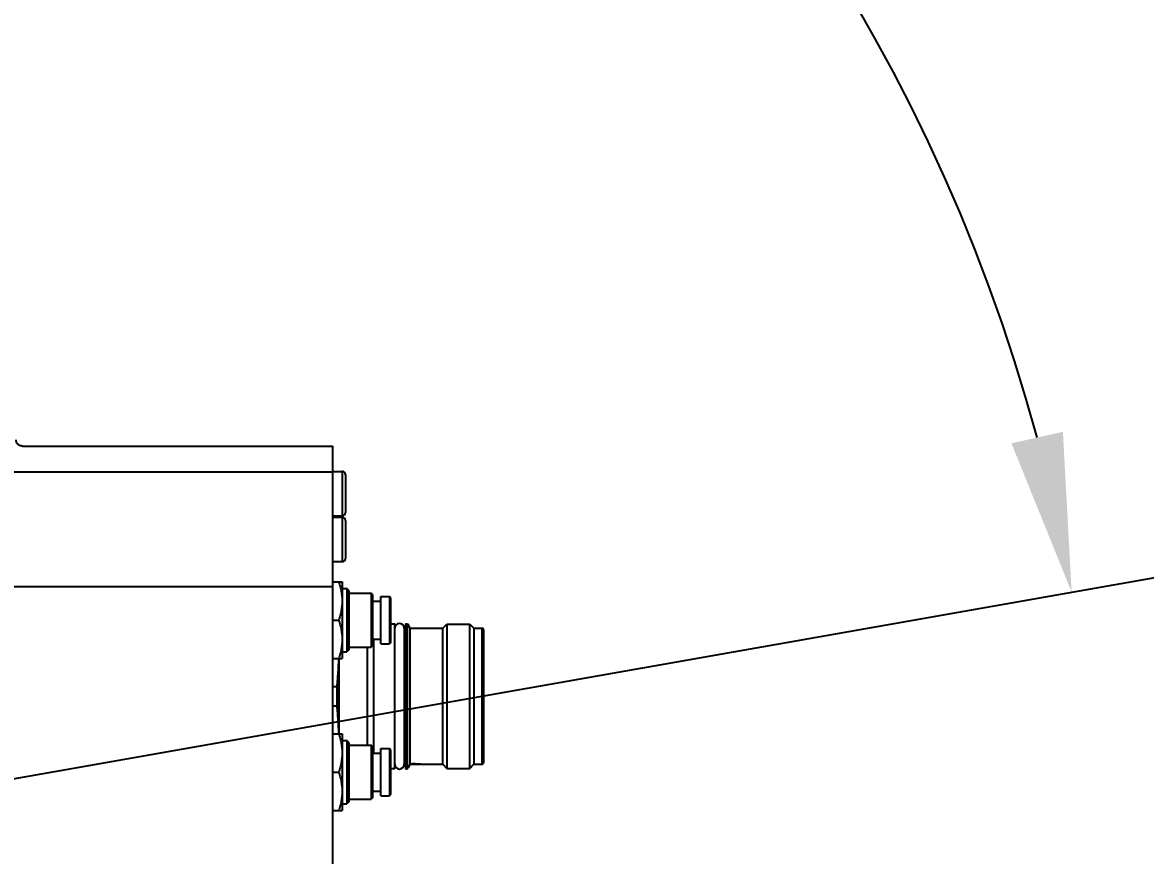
# Model space of a CAD drawing. Header units: millimetres. Extents: x 5828 to 6704, y 123 to 421.
# Drawn here: x 6564.9 to 6573.77, y 214.68 to 221.26 of the extents above; entities that cross this region are included whole.
import ezdxf

# ---------------------------------------------------------------- set-up
doc = ezdxf.new("R2010")
doc.units = ezdxf.units.MM
for name, color, linetype in [('外形图', 7, 'Continuous'), ('尺寸标注', 7, 'Continuous'), ('运动范围', 7, 'Continuous')]:
    doc.layers.add(name, color=color, linetype=linetype)
doc.styles.add('微软雅黑', font='msyh.ttc', dxfattribs={"height": 1.5})
doc.dimstyles.new('尺寸标注_1_20比例', dxfattribs={"dimtxt": 1.5, "dimasz": 1.25, "dimexe": 0.5, "dimexo": 0.4, "dimgap": 0.5, "dimtad": 1, "dimdec": 1, "dimlfac": 20, "dimdsep": 46, "dimtxsty": '微软雅黑', "dimcen": 0.09, "dimadec": 0, "dimazin": 0, "dimtp": 0.01, "dimtm": 0.01, "dimtfac": 1, "dimtdec": 1, "dimtofl": 0, "dimtmove": 0, "dimatfit": 3, "dimfxl": 1, "dimtolj": 1, "dimarcsym": 0})

# ---------------------------------------------------------------- blocks, each defined once
blk = doc.blocks.new('*D1145')
at = {"layer": 'Defpoints', "color": 0}
for p in [(6564.9775, 227.1499), (6618.6004, 224.7716), (6488.2514, 214.3423), (6559.4529, 214.3423), (6635.7237, 214.3423)]:
    blk.add_point(p, dxfattribs=at)
at = {"layer": '尺寸标注', "color": 0, "lineweight": -2}
blk.add_arc((6559.4529, 214.3423), 13.9483, 15.13637, 174.86363, dxfattribs=at)
at = {"layer": '尺寸标注', "color": 0}
for points in [[(6572.7139, 217.9391), (6573.1206, 218.0298), (6573.1893, 216.7644)], [(6545.3524, 215.6004), (6545.7687, 215.5817), (6545.5045, 214.3423)]]:
    blk.add_solid(points, dxfattribs=at)
at = {"layer": '尺寸标注', "color": 0, "insert": (6557.2583, 229.4032), "char_height": 1.5, "attachment_point": 5, "rotation": 8.29035, "style": '微软雅黑'}
blk.add_mtext('\\A1;{\\fAlibaba PuHuiTi 3.0 55 Regular|b0|i0|c134|p18;-\\A1;170%%d}', dxfattribs=at)

msp = doc.modelspace()

# ---------------------------------------------------------------- linework, layer by layer
at = {"layer": '外形图', "linetype": 'ByBlock'}
for p, q in [((6564.9027, 217.9173), (6567.3529, 217.9173)), ((6567.3529, 210.7673), (6567.3529, 217.9173)), ((6567.3529, 217.7111), (6563.6908, 217.7111)), ((6567.3529, 217.7173), (6567.4279, 217.7173)), ((6567.4279, 217.7173), (6567.4279, 217.3673)), ((6567.4529, 217.6923), (6567.4529, 217.3923)), ((6567.3529, 217.3673), (6567.4279, 217.3673)), ((6567.3529, 217.3548), (6567.4279, 217.3548)), ((6567.4279, 217.3548), (6567.4279, 217.0048)), ((6567.4529, 217.3298), (6567.4529, 217.0298)), ((6567.3529, 217.0048), (6567.4279, 217.0048)), ((6567.3529, 216.8055), (6563.9799, 216.8055)), ((6567.3529, 216.8454), (6567.4279, 216.8454)), ((6567.4279, 216.8454), (6567.4279, 216.2392)), ((6567.4279, 216.7923), (6567.4654, 216.7923)), ((6567.4804, 216.7773), (6567.4654, 216.7923)), ((6567.4654, 216.7923), (6567.4654, 216.2923)), ((6567.4804, 216.7773), (6567.4804, 216.3073)), ((6567.4804, 216.7548), (6567.6574, 216.7548)), ((6567.6674, 216.7448), (6567.6574, 216.7548)), ((6567.6574, 216.7548), (6567.6574, 216.3298)), ((6567.6674, 216.7448), (6567.6674, 216.3398)), ((6567.7339, 216.7298), (6567.8004, 216.7298)), ((6567.7339, 216.3548), (6567.7339, 216.7298)), ((6567.8104, 216.7198), (6567.8004, 216.7298)), ((6567.8004, 216.7298), (6567.8004, 216.3548)), ((6567.8104, 216.7198), (6567.8104, 216.3648)), ((6567.6674, 216.6923), (6567.7339, 216.6923)), ((6567.3529, 216.5423), (6567.4008, 216.5423)), ((6567.8104, 216.5148), (6567.8429, 216.5148)), ((6567.8429, 215.3698), (6567.8429, 216.5148)), ((6567.9179, 216.4798), (6567.9179, 215.4048)), ((6567.9179, 216.4648), (6567.9279, 216.4648)), ((6567.9279, 216.5148), (6567.9429, 216.5148)), ((6567.9279, 216.5148), (6567.9279, 215.3698)), ((6567.9429, 215.3698), (6567.9429, 216.5148)), ((6567.9429, 216.5148), (6567.9631, 216.4798)), ((6567.9631, 216.4798), (6568.2229, 216.4798)), ((6567.9631, 216.4798), (6567.9631, 215.4061)), ((6568.2229, 216.4798), (6568.2554, 216.5123)), ((6568.2229, 215.4048), (6568.2229, 216.4798)), ((6568.2554, 216.5123), (6568.4354, 216.5123)), ((6568.2554, 216.5123), (6568.2554, 215.3723)), ((6568.4354, 216.5123), (6568.4679, 216.4798)), ((6568.4354, 215.3723), (6568.4354, 216.5123)), ((6568.4679, 216.4798), (6568.5329, 216.4798)), ((6568.4679, 216.4798), (6568.4679, 215.4048)), ((6568.5329, 215.4048), (6568.5329, 216.4798)), ((6568.5429, 216.4698), (6568.5429, 215.4148)), ((6567.6674, 216.3923), (6567.7339, 216.3923)), ((6567.6754, 216.3923), (6567.6754, 215.4923)), ((6567.7339, 216.3548), (6567.8004, 216.3548)), ((6567.8104, 216.3648), (6567.8004, 216.3548)), ((6567.4279, 216.2923), (6567.4654, 216.2923)), ((6567.4804, 216.3073), (6567.4654, 216.2923)), ((6567.4804, 216.3298), (6567.6574, 216.3298)), ((6567.6279, 215.5548), (6567.6279, 216.3298)), ((6567.6674, 216.3398), (6567.6574, 216.3298)), ((6567.3529, 216.2392), (6567.4279, 216.2392)), ((6567.4029, 215.6454), (6567.4029, 216.2392)), ((6567.3529, 216.0196), (6567.3879, 216.0196)), ((6567.3879, 215.8649), (6567.3879, 216.0196)), ((6567.3879, 215.8649), (6567.3529, 215.8649)), ((6567.3529, 215.6454), (6567.4279, 215.6454)), ((6567.4279, 215.6454), (6567.4279, 215.0392)), ((6567.4279, 215.5923), (6567.4654, 215.5923)), ((6567.4804, 215.5773), (6567.4654, 215.5923)), ((6567.4654, 215.5923), (6567.4654, 215.0923)), ((6567.4804, 215.5773), (6567.4804, 215.1073)), ((6567.4804, 215.5548), (6567.6574, 215.5548)), ((6567.6674, 215.5448), (6567.6574, 215.5548)), ((6567.6574, 215.5548), (6567.6574, 215.1298)), ((6567.6674, 215.5448), (6567.6674, 215.1398)), ((6567.6674, 215.4923), (6567.7339, 215.4923)), ((6567.7339, 215.5298), (6567.8004, 215.5298)), ((6567.7339, 215.1548), (6567.7339, 215.5298)), ((6567.8104, 215.5198), (6567.8004, 215.5298)), ((6567.8004, 215.5298), (6567.8004, 215.1548)), ((6567.8104, 215.5198), (6567.8104, 215.1648)), ((6567.9179, 215.4198), (6567.9279, 215.4198)), ((6567.9429, 215.3698), (6567.9479, 215.3785)), ((6567.9585, 215.3978), (6567.9479, 215.3785)), ((6567.9598, 215.4001), (6567.9585, 215.3978)), ((6567.9627, 215.4053), (6567.9598, 215.4001)), ((6567.9626, 215.4053), (6567.9631, 215.4061)), ((6567.9626, 215.4053), (6568.0432, 215.4053)), ((6567.9627, 215.4053), (6567.9627, 215.4053)), ((6568.0479, 215.4048), (6568.2229, 215.4048)), ((6568.2229, 215.4048), (6568.2554, 215.3723)), ((6568.4354, 215.3723), (6568.4679, 215.4048)), ((6568.4679, 215.4048), (6568.5329, 215.4048)), ((6567.3529, 215.3423), (6567.4008, 215.3423)), ((6567.8429, 215.3698), (6567.8104, 215.3698)), ((6567.9279, 215.3698), (6567.9429, 215.3698)), ((6568.2554, 215.3723), (6568.4354, 215.3723)), ((6567.4804, 215.1073), (6567.4654, 215.0923)), ((6567.4804, 215.1298), (6567.6574, 215.1298)), ((6567.6674, 215.1398), (6567.6574, 215.1298)), ((6567.6674, 215.1923), (6567.7339, 215.1923)), ((6567.7339, 215.1548), (6567.8004, 215.1548)), ((6567.8104, 215.1648), (6567.8004, 215.1548)), ((6567.3529, 215.0392), (6567.4279, 215.0392)), ((6567.4279, 215.0923), (6567.4654, 215.0923))]:
    msp.add_line(p, q, dxfattribs=at)
for centre, radius, start, end in [((6567.4279, 217.6923), 0.025, 0, 90), ((6567.4279, 217.3923), 0.025, 270, 0), ((6567.4279, 217.3298), 0.025, 0, 90), ((6567.4279, 217.0298), 0.025, 270, 0), ((6567.8804, 216.4798), 0.0375, 0, 180), ((6568.5329, 216.4698), 0.01, 0, 90), ((6567.8804, 215.4048), 0.0375, 180, 0), ((6567.9979, 214.8696), 0.5376, 85.16756, 93.71198), ((6567.9971, 214.8595), 0.5477, 84.68517, 85.29705), ((6568.5329, 215.4148), 0.01, 270, 0)]:
    msp.add_arc(centre, radius, start, end, dxfattribs=at)
for points, knots in [([(6564.9027, 217.9173), (6564.8994, 217.9173), (6564.8929, 217.9179), (6564.8836, 217.9207), (6564.8749, 217.9253), (6564.8673, 217.9315), (6564.8611, 217.939), (6564.8564, 217.9476), (6564.8539, 217.9554), (6564.8529, 217.9618), (6564.8527, 217.965), (6564.8527, 217.9666)], [0, 0, 0, 0, 0.124981, 0.249963, 0.374945, 0.499927, 0.624908, 0.74989, 0.874871, 0.937435, 1, 1, 1, 1]), ([(6567.4008, 216.8454), (6567.4049, 216.8331), (6567.4124, 216.8083), (6567.4211, 216.7706), (6567.4257, 216.7387), (6567.4275, 216.7131), (6567.4279, 216.7003), (6567.4279, 216.6938)], [0, 0, 0, 0, 0.251408, 0.501725, 0.751105, 0.875589, 1, 1, 1, 1]), ([(6567.4279, 216.6938), (6567.4279, 216.6874), (6567.4275, 216.6746), (6567.4257, 216.649), (6567.4211, 216.6171), (6567.4124, 216.5793), (6567.4049, 216.5546), (6567.4008, 216.5423)], [0, 0, 0, 0, 0.124411, 0.248895, 0.498275, 0.748592, 1, 1, 1, 1]), ([(6567.4008, 216.5423), (6567.4049, 216.53), (6567.4124, 216.5052), (6567.4211, 216.4675), (6567.4257, 216.4356), (6567.4275, 216.41), (6567.4279, 216.3971), (6567.4279, 216.3907)], [0, 0, 0, 0, 0.251408, 0.501725, 0.751105, 0.875589, 1, 1, 1, 1]), ([(6567.4279, 216.3907), (6567.4279, 216.3843), (6567.4275, 216.3715), (6567.4257, 216.3459), (6567.4211, 216.314), (6567.4124, 216.2762), (6567.4049, 216.2515), (6567.4008, 216.2392)], [0, 0, 0, 0, 0.124411, 0.248895, 0.498275, 0.748592, 1, 1, 1, 1]), ([(6567.3879, 216.0196), (6567.3914, 216.0562), (6567.3973, 216.1293), (6567.4008, 216.2025), (6567.4018, 216.2392)], [0, 0, 0, 0, 0.500138, 1, 1, 1, 1]), ([(6567.4018, 215.6454), (6567.4008, 215.682), (6567.3973, 215.7553), (6567.3914, 215.8284), (6567.3879, 215.8649)], [0, 0, 0, 0, 0.499862, 1, 1, 1, 1]), ([(6567.4008, 215.6454), (6567.4049, 215.6331), (6567.4124, 215.6083), (6567.4211, 215.5706), (6567.4257, 215.5387), (6567.4275, 215.5131), (6567.4279, 215.5003), (6567.4279, 215.4938)], [0, 0, 0, 0, 0.251408, 0.501725, 0.751105, 0.875589, 1, 1, 1, 1]), ([(6567.4279, 215.4938), (6567.4279, 215.4874), (6567.4275, 215.4746), (6567.4257, 215.449), (6567.4211, 215.4171), (6567.4124, 215.3793), (6567.4049, 215.3546), (6567.4008, 215.3423)], [0, 0, 0, 0, 0.124411, 0.248895, 0.498275, 0.748592, 1, 1, 1, 1]), ([(6567.4008, 215.3423), (6567.4049, 215.33), (6567.4124, 215.3052), (6567.4211, 215.2675), (6567.4257, 215.2356), (6567.4275, 215.21), (6567.4279, 215.1971), (6567.4279, 215.1907)], [0, 0, 0, 0, 0.251408, 0.501725, 0.751105, 0.875589, 1, 1, 1, 1]), ([(6567.4279, 215.1907), (6567.4279, 215.1843), (6567.4275, 215.1715), (6567.4257, 215.1459), (6567.4211, 215.114), (6567.4124, 215.0762), (6567.4049, 215.0515), (6567.4008, 215.0392)], [0, 0, 0, 0, 0.124411, 0.248895, 0.498275, 0.748592, 1, 1, 1, 1])]:
    msp.add_open_spline(points, degree=3, knots=knots, dxfattribs=at)
at = {"layer": '运动范围'}
msp.add_line((6559.4529, 214.3423), (6618.6004, 224.7716), dxfattribs=at)
msp.add_arc((6559.4529, 214.3423), 60.06, 10, 350, dxfattribs=at)

# ---------------------------------------------------------------- dimensions: what is measured, and where the dimension line sits
at = {"layer": '尺寸标注'}
dim = msp.add_angular_dim_2l(base=(6564.9775, 227.1499), line1=((6635.7237, 214.3423), (6488.2514, 214.3423)), line2=((6559.4529, 214.3423), (6618.6004, 224.7716)), text='\\A1;{\\fAlibaba PuHuiTi 3.0 55 Regular|b0|i0|c134|p18;-<>}', dimstyle='尺寸标注_1_20比例', dxfattribs=at)
dim.commit()
dim.dimension.update_dxf_attribs({"geometry": '*D1145', "text_midpoint": (6557.4417, 228.1449), "dimtype": 162})

doc.saveas('drawing.dxf')
